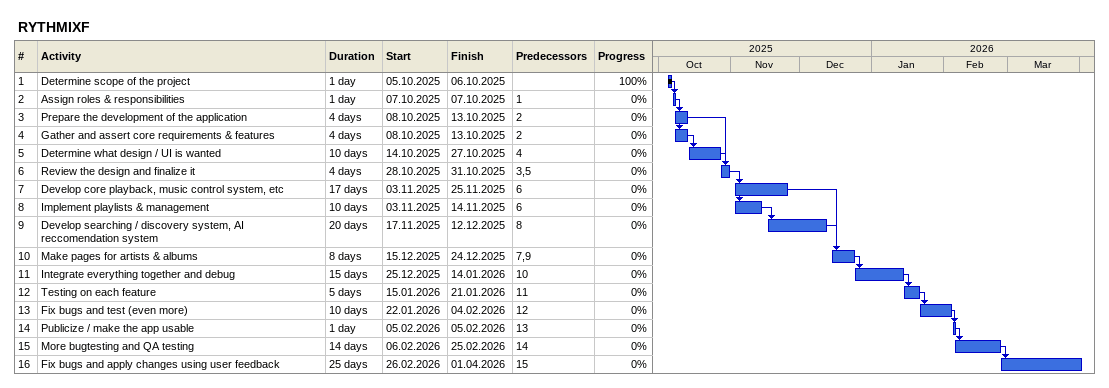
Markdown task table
RYTHMIXF

| ID | Task | Duration | Start | Finish | Predecessors | % complete |
|---|---|---|---|---|---|---|
| 1 | Determine scope of the project | 1d | 2025-10-05 | 2025-10-06 |  | 100 |
| 2 | Assign roles & responsibilities | 1d | 2025-10-07 | 2025-10-07 | 1 | 0 |
| 3 | Prepare the development of the application | 4d | 2025-10-08 | 2025-10-13 | 2 | 0 |
| 4 | Gather and assert core requirements & features | 4d | 2025-10-08 | 2025-10-13 | 2 | 0 |
| 5 | Determine what design / UI is wanted | 10d | 2025-10-14 | 2025-10-27 | 4 | 0 |
| 6 | Review the design and finalize it | 4d | 2025-10-28 | 2025-10-31 | 3, 5 | 0 |
| 7 | Develop core playback, music control system, etc | 17d | 2025-11-03 | 2025-11-25 | 6 | 0 |
| 8 | Implement playlists & management | 10d | 2025-11-03 | 2025-11-14 | 6 | 0 |
| 9 | Develop searching / discovery system, AI reccomendation system | 20d | 2025-11-17 | 2025-12-12 | 8 | 0 |
| 10 | Make pages for artists & albums | 8d | 2025-12-15 | 2025-12-24 | 7, 9 | 0 |
| 11 | Integrate everything together and debug | 15d | 2025-12-25 | 2026-01-14 | 10 | 0 |
| 12 | Testing on each feature | 5d | 2026-01-15 | 2026-01-21 | 11 | 0 |
| 13 | Fix bugs and test (even more) | 10d | 2026-01-22 | 2026-02-04 | 12 | 0 |
| 14 | Publicize / make the app usable | 1d | 2026-02-05 | 2026-02-05 | 13 | 0 |
| 15 | More bugtesting and QA testing | 14d | 2026-02-06 | 2026-02-25 | 14 | 0 |
| 16 | Fix bugs and apply changes using user feedback | 25d | 2026-02-26 | 2026-04-01 | 15 | 0 |
